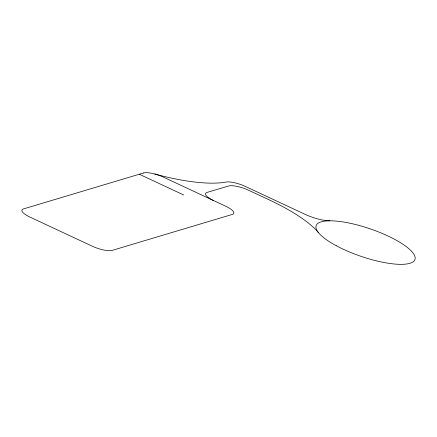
<?xml version="1.0" encoding="UTF-8"?>
<svg xmlns="http://www.w3.org/2000/svg" width="437" height="437" viewBox="0 0 437 437"><rect width="100%" height="100%" fill="white"/><g stroke="black" fill="none" stroke-linecap="round" stroke-linejoin="round"><path stroke-width="0.66" d="M139.305 174.243L183.682 194.973M213.715 200.638A15.672 4.348 18.9 0 1 207.078 192.417L228.529 185.998A15.672 4.348 18.9 0 1 248.516 190.221L269.028 199.802A104.465 28.968 18.9 0 1 318.54 232.757M329.891 220.8A22.407 6.216 18.9 0 1 305.053 214.316L245.348 186.43A15.672 4.348 18.9 0 0 225.984 182.06A104.465 28.968 18.9 0 1 154.84 174.03M143.549 172.97L23.429 208.924A15.672 4.348 18.9 0 0 30.066 217.14L92.191 246.162A15.672 4.348 18.9 0 0 112.178 250.385L232.298 214.43A15.672 4.348 18.9 0 0 225.661 206.215L163.536 177.193A15.672 4.348 18.9 0 0 143.549 172.97M336.244 245.703A52.232 14.487 18.9 0 0 414.893 259.671A52.232 14.487 18.9 0 0 345.487 222.351A52.232 14.487 18.9 0 0 336.244 245.703"/></g></svg>
